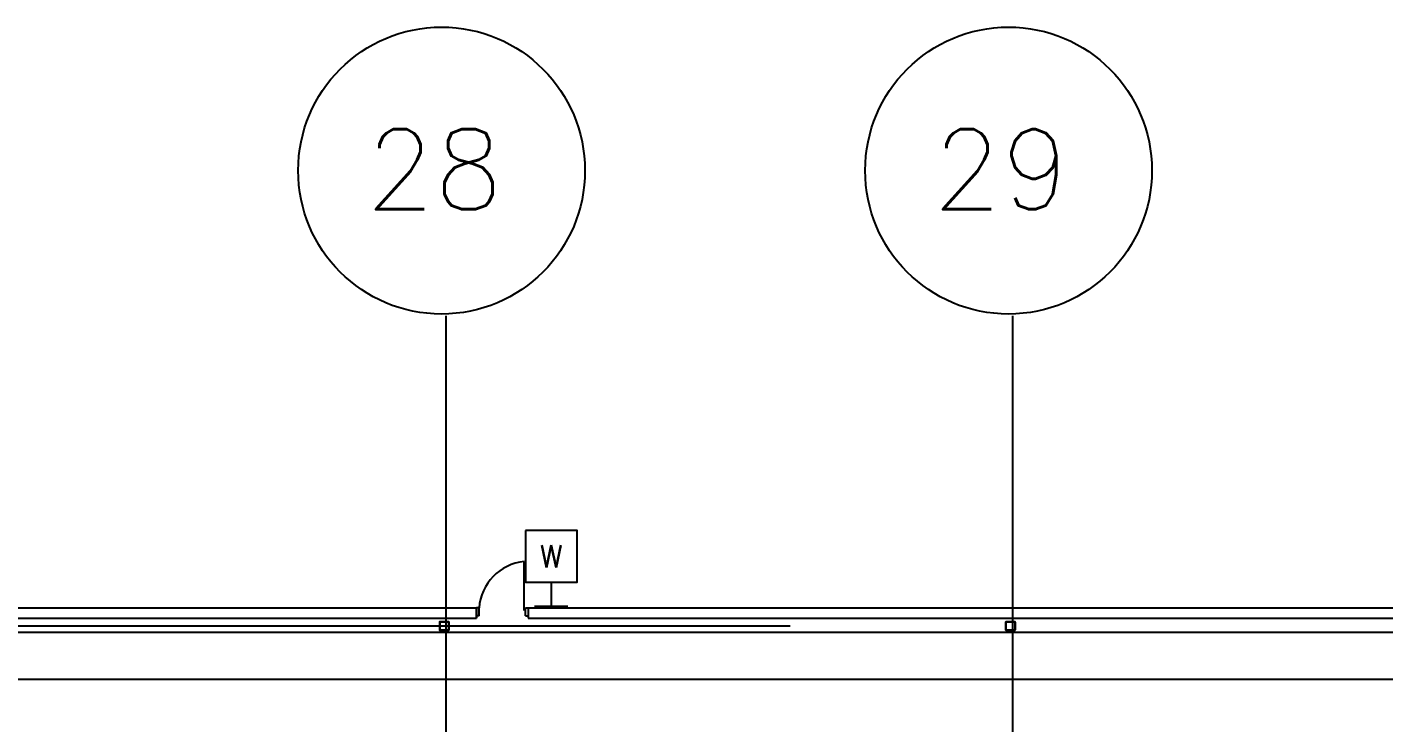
# Model space of a CAD drawing. Header units: millimetres. Extents: x 626570 to 643256, y 6233 to 11343.
# Drawn here: x 638442 to 639477, y 10813 to 11343 of the extents above; entities that cross this region are included whole.
import ezdxf
from ezdxf.enums import TextEntityAlignment as Align

# ---------------------------------------------------------------- set-up
doc = ezdxf.new("R2010")
doc.units = ezdxf.units.MM
doc.header["$LTSCALE"] = 4000
doc.header["$MEASUREMENT"] = 0
doc.linetypes.add('DASHDOT', pattern=[1, 0.5, -0.25, 0, -0.25])
doc.layers.get('0').update_dxf_attribs({"linetype": 'CONTINUOUS'})
for name, color, linetype in [('2012-201_DOOR', 4, 'CONTINUOUS'), ('2012-201_WALL-FLEXWALL', 7, 'CONTINUOUS'), ('DEPAL3', 4, 'CONTINUOUS'), ('DOOR-THRESHOLD-42', 4, 'CONTINUOUS'), ('LTG', 6, 'CONTINUOUS'), ('MASTERFOUNDATION_1', 4, 'DASHDOT'), ('MASTERFOUNDATION_2', 7, 'CONTINUOUS'), ('MASTERFOUNDATION_25', 7, 'CONTINUOUS')]:
    doc.layers.add(name, color=color, linetype=linetype)
doc.styles.add('ROMANS', font='ROMANS')
doc.styles.get("Standard").update_dxf_attribs({"font": 'simplex.shx'})

# ---------------------------------------------------------------- blocks, each defined once
blk = doc.blocks.new('WUP')
for p, q in [((0, 465), (0, 0)), ((-322, 0), (322, 0))]:
    blk.add_line(p, q)
blk.add_lwpolyline([(-500, 1465), (-500, 465), (500, 465), (500, 1465)], close=True)
blk.add_text('W', height=430).set_placement((0, 965), align=Align.MIDDLE)

msp = doc.modelspace()

# ---------------------------------------------------------------- linework, layer by layer
at = {"layer": '2012-201_DOOR', "linetype": 'Continuous'}
for p, q in [((638820.9, 10898.4), (638820.9, 10935.8)), ((638786.5, 10900.4), (638784.5, 10900.4)), ((638786.5, 10894.5), (638786.5, 10900.4)), ((638821.9, 10894.5), (638821.9, 10900.4)), ((638821.9, 10900.4), (638823.9, 10900.4)), ((638786.5, 10894.5), (638784.5, 10894.5)), ((638821.9, 10894.5), (638823.9, 10894.5))]:
    msp.add_line(p, q, dxfattribs=at)
at = {"layer": '2012-201_WALL-FLEXWALL', "linetype": 'Continuous'}
for p, q in [((636460.7, 10900.4), (638784.5, 10900.4)), ((638784.5, 10900.4), (638784.5, 10892.5)), ((638784.5, 10892.5), (638784.5, 10900.4)), ((638823.9, 10900.4), (641146.7, 10900.4)), ((638823.9, 10900.4), (638823.9, 10892.5)), ((636460.7, 10892.5), (638784.5, 10892.5)), ((638823.9, 10892.5), (641146.7, 10892.5))]:
    msp.add_line(p, q, dxfattribs=at)
at = {"layer": 'DEPAL3', "ltscale": 0.25}
for p, q in [((637560.4, 10882), (639717.6, 10882)), ((639717.6, 10845.8), (637560.4, 10845.8))]:
    msp.add_line(p, q, dxfattribs=at)
at = {"layer": 'DOOR-THRESHOLD-42', "linetype": 'Continuous'}
msp.add_arc((638824.8, 10897.6), 38.4, 95.795, 175.819, dxfattribs=at)
at = {"layer": 'MASTERFOUNDATION_1', "linetype": 'DASHDOT'}
for p, q in [((638761.3, 6627.5), (638761.3, 11123.2)), ((639193.9, 6627.5), (639193.9, 11123.2)), ((643023.9, 10886.6), (626796.6, 10886.6))]:
    msp.add_line(p, q, dxfattribs=at)
at = {"layer": 'MASTERFOUNDATION_2', "linetype": 'Continuous'}
for centre in [(638757.9, 11233.9), (639190.5, 11233.9)]:
    msp.add_circle(centre, 109.4, dxfattribs=at)
at = {"layer": 'MASTERFOUNDATION_25', "linetype": 'Continuous', "flags": 128}
for points in [[(638757.1, 10890.1), (638762.8, 10890.1), (638762.9, 10890.1), (638762.9, 10890.1), (638762.9, 10890.1), (638762.9, 10890.1), (638763, 10890.1), (638763, 10890.1), (638763, 10890.1), (638763, 10890.1), (638763, 10890.1), (638763.1, 10890.1), (638763.1, 10890.1), (638763.1, 10890.1), (638763.1, 10890), (638763.1, 10890), (638763.2, 10890), (638763.2, 10890), (638763.2, 10890), (638763.2, 10890), (638763.2, 10890), (638763.2, 10890), (638763.3, 10889.9), (638763.3, 10889.9), (638763.3, 10889.9), (638763.3, 10889.9), (638763.3, 10889.9), (638763.3, 10889.9), (638763.3, 10889.9), (638763.4, 10889.8), (638763.4, 10889.8), (638763.4, 10889.8), (638763.4, 10889.8), (638763.4, 10889.8), (638763.4, 10889.7), (638763.4, 10889.7), (638763.4, 10889.7), (638763.4, 10889.7), (638763.4, 10889.7), (638763.4, 10889.6), (638763.5, 10889.6), (638763.5, 10889.6), (638763.5, 10889.6), (638763.5, 10889.6), (638763.5, 10889.5), (638763.5, 10889.5), (638763.5, 10889.5), (638763.5, 10883.7), (638763.5, 10883.7), (638763.5, 10883.7), (638763.5, 10883.7), (638763.5, 10883.6), (638763.5, 10883.6), (638763.5, 10883.6), (638763.4, 10883.6), (638763.4, 10883.6), (638763.4, 10883.5), (638763.4, 10883.5), (638763.4, 10883.5), (638763.4, 10883.5), (638763.4, 10883.5), (638763.4, 10883.4), (638763.4, 10883.4), (638763.4, 10883.4), (638763.4, 10883.4), (638763.3, 10883.4), (638763.3, 10883.3), (638763.3, 10883.3), (638763.3, 10883.3), (638763.3, 10883.3), (638763.3, 10883.3), (638763.3, 10883.3), (638763.2, 10883.3), (638763.2, 10883.2), (638763.2, 10883.2), (638763.2, 10883.2), (638763.2, 10883.2), (638763.2, 10883.2), (638763.1, 10883.2), (638763.1, 10883.2), (638763.1, 10883.2), (638763.1, 10883.2), (638763.1, 10883.1), (638763, 10883.1), (638763, 10883.1), (638763, 10883.1), (638763, 10883.1), (638763, 10883.1), (638762.9, 10883.1), (638762.9, 10883.1), (638762.9, 10883.1), (638762.9, 10883.1), (638762.8, 10883.1), (638757.1, 10883.1), (638757.1, 10883.1), (638757, 10883.1), (638757, 10883.1), (638757, 10883.1), (638757, 10883.1), (638757, 10883.1), (638756.9, 10883.1), (638756.9, 10883.1), (638756.9, 10883.1), (638756.9, 10883.1), (638756.9, 10883.2), (638756.8, 10883.2), (638756.8, 10883.2), (638756.8, 10883.2), (638756.8, 10883.2), (638756.8, 10883.2), (638756.7, 10883.2), (638756.7, 10883.2), (638756.7, 10883.2), (638756.7, 10883.3), (638756.7, 10883.3), (638756.7, 10883.3), (638756.6, 10883.3), (638756.6, 10883.3), (638756.6, 10883.3), (638756.6, 10883.3), (638756.6, 10883.4), (638756.6, 10883.4), (638756.6, 10883.4), (638756.5, 10883.4), (638756.5, 10883.4), (638756.5, 10883.5), (638756.5, 10883.5), (638756.5, 10883.5), (638756.5, 10883.5), (638756.5, 10883.5), (638756.5, 10883.6), (638756.5, 10883.6), (638756.5, 10883.6), (638756.5, 10883.6), (638756.5, 10883.6), (638756.5, 10883.7), (638756.5, 10883.7), (638756.5, 10883.7), (638756.5, 10883.7), (638756.5, 10889.5), (638756.5, 10889.5), (638756.5, 10889.5), (638756.5, 10889.6), (638756.5, 10889.6), (638756.5, 10889.6), (638756.5, 10889.6), (638756.5, 10889.6), (638756.5, 10889.7), (638756.5, 10889.7), (638756.5, 10889.7), (638756.5, 10889.7), (638756.5, 10889.7), (638756.5, 10889.8), (638756.5, 10889.8), (638756.5, 10889.8), (638756.6, 10889.8), (638756.6, 10889.8), (638756.6, 10889.9), (638756.6, 10889.9), (638756.6, 10889.9), (638756.6, 10889.9), (638756.6, 10889.9), (638756.7, 10889.9), (638756.7, 10889.9), (638756.7, 10890), (638756.7, 10890), (638756.7, 10890), (638756.7, 10890), (638756.8, 10890), (638756.8, 10890), (638756.8, 10890), (638756.8, 10890), (638756.8, 10890.1), (638756.9, 10890.1), (638756.9, 10890.1), (638756.9, 10890.1), (638756.9, 10890.1), (638756.9, 10890.1), (638757, 10890.1), (638757, 10890.1), (638757, 10890.1), (638757, 10890.1), (638757, 10890.1), (638757.1, 10890.1), (638757.1, 10890.1)], [(639189.1, 10890.1), (639194.9, 10890.1), (639194.9, 10890.1), (639194.9, 10890.1), (639194.9, 10890.1), (639194.9, 10890.1), (639195, 10890.1), (639195, 10890.1), (639195, 10890.1), (639195, 10890.1), (639195, 10890.1), (639195.1, 10890.1), (639195.1, 10890.1), (639195.1, 10890.1), (639195.1, 10890), (639195.1, 10890), (639195.2, 10890), (639195.2, 10890), (639195.2, 10890), (639195.2, 10890), (639195.2, 10890), (639195.3, 10890), (639195.3, 10889.9), (639195.3, 10889.9), (639195.3, 10889.9), (639195.3, 10889.9), (639195.3, 10889.9), (639195.3, 10889.9), (639195.4, 10889.9), (639195.4, 10889.8), (639195.4, 10889.8), (639195.4, 10889.8), (639195.4, 10889.8), (639195.4, 10889.8), (639195.4, 10889.7), (639195.4, 10889.7), (639195.4, 10889.7), (639195.4, 10889.7), (639195.4, 10889.7), (639195.5, 10889.6), (639195.5, 10889.6), (639195.5, 10889.6), (639195.5, 10889.6), (639195.5, 10889.6), (639195.5, 10889.5), (639195.5, 10889.5), (639195.5, 10889.5), (639195.5, 10883.7), (639195.5, 10883.7), (639195.5, 10883.7), (639195.5, 10883.7), (639195.5, 10883.6), (639195.5, 10883.6), (639195.5, 10883.6), (639195.5, 10883.6), (639195.4, 10883.6), (639195.4, 10883.5), (639195.4, 10883.5), (639195.4, 10883.5), (639195.4, 10883.5), (639195.4, 10883.5), (639195.4, 10883.4), (639195.4, 10883.4), (639195.4, 10883.4), (639195.4, 10883.4), (639195.4, 10883.4), (639195.3, 10883.3), (639195.3, 10883.3), (639195.3, 10883.3), (639195.3, 10883.3), (639195.3, 10883.3), (639195.3, 10883.3), (639195.3, 10883.3), (639195.2, 10883.2), (639195.2, 10883.2), (639195.2, 10883.2), (639195.2, 10883.2), (639195.2, 10883.2), (639195.1, 10883.2), (639195.1, 10883.2), (639195.1, 10883.2), (639195.1, 10883.2), (639195.1, 10883.1), (639195, 10883.1), (639195, 10883.1), (639195, 10883.1), (639195, 10883.1), (639195, 10883.1), (639194.9, 10883.1), (639194.9, 10883.1), (639194.9, 10883.1), (639194.9, 10883.1), (639194.9, 10883.1), (639189.1, 10883.1), (639189.1, 10883.1), (639189.1, 10883.1), (639189, 10883.1), (639189, 10883.1), (639189, 10883.1), (639189, 10883.1), (639188.9, 10883.1), (639188.9, 10883.1), (639188.9, 10883.1), (639188.9, 10883.1), (639188.9, 10883.2), (639188.8, 10883.2), (639188.8, 10883.2), (639188.8, 10883.2), (639188.8, 10883.2), (639188.8, 10883.2), (639188.7, 10883.2), (639188.7, 10883.2), (639188.7, 10883.2), (639188.7, 10883.3), (639188.7, 10883.3), (639188.7, 10883.3), (639188.6, 10883.3), (639188.6, 10883.3), (639188.6, 10883.3), (639188.6, 10883.3), (639188.6, 10883.4), (639188.6, 10883.4), (639188.6, 10883.4), (639188.6, 10883.4), (639188.5, 10883.4), (639188.5, 10883.5), (639188.5, 10883.5), (639188.5, 10883.5), (639188.5, 10883.5), (639188.5, 10883.5), (639188.5, 10883.6), (639188.5, 10883.6), (639188.5, 10883.6), (639188.5, 10883.6), (639188.5, 10883.6), (639188.5, 10883.7), (639188.5, 10883.7), (639188.5, 10883.7), (639188.5, 10883.7), (639188.5, 10889.5), (639188.5, 10889.5), (639188.5, 10889.5), (639188.5, 10889.6), (639188.5, 10889.6), (639188.5, 10889.6), (639188.5, 10889.6), (639188.5, 10889.6), (639188.5, 10889.7), (639188.5, 10889.7), (639188.5, 10889.7), (639188.5, 10889.7), (639188.5, 10889.7), (639188.5, 10889.8), (639188.5, 10889.8), (639188.6, 10889.8), (639188.6, 10889.8), (639188.6, 10889.8), (639188.6, 10889.9), (639188.6, 10889.9), (639188.6, 10889.9), (639188.6, 10889.9), (639188.6, 10889.9), (639188.7, 10889.9), (639188.7, 10889.9), (639188.7, 10890), (639188.7, 10890), (639188.7, 10890), (639188.7, 10890), (639188.8, 10890), (639188.8, 10890), (639188.8, 10890), (639188.8, 10890), (639188.8, 10890.1), (639188.9, 10890.1), (639188.9, 10890.1), (639188.9, 10890.1), (639188.9, 10890.1), (639188.9, 10890.1), (639189, 10890.1), (639189, 10890.1), (639189, 10890.1), (639189, 10890.1), (639189.1, 10890.1), (639189.1, 10890.1), (639189.1, 10890.1)], [(638757.1, 10889.8), (638762.8, 10889.8), (638762.9, 10889.8), (638762.9, 10889.8), (638762.9, 10889.8), (638762.9, 10889.8), (638762.9, 10889.8), (638762.9, 10889.8), (638762.9, 10889.8), (638762.9, 10889.8), (638762.9, 10889.8), (638762.9, 10889.8), (638763, 10889.8), (638763, 10889.8), (638763, 10889.8), (638763, 10889.8), (638763, 10889.8), (638763, 10889.7), (638763, 10889.7), (638763, 10889.7), (638763, 10889.7), (638763, 10889.7), (638763.1, 10889.7), (638763.1, 10889.7), (638763.1, 10889.7), (638763.1, 10889.7), (638763.1, 10889.7), (638763.1, 10889.7), (638763.1, 10889.7), (638763.1, 10889.7), (638763.1, 10889.7), (638763.1, 10889.6), (638763.1, 10889.6), (638763.1, 10889.6), (638763.1, 10889.6), (638763.1, 10889.6), (638763.1, 10889.6), (638763.1, 10889.6), (638763.1, 10889.6), (638763.1, 10889.6), (638763.1, 10889.6), (638763.1, 10889.5), (638763.1, 10889.5), (638763.2, 10889.5), (638763.2, 10889.5), (638763.2, 10889.5), (638763.2, 10889.5), (638763.2, 10883.7), (638763.2, 10883.7), (638763.2, 10883.7), (638763.2, 10883.7), (638763.1, 10883.7), (638763.1, 10883.7), (638763.1, 10883.7), (638763.1, 10883.7), (638763.1, 10883.6), (638763.1, 10883.6), (638763.1, 10883.6), (638763.1, 10883.6), (638763.1, 10883.6), (638763.1, 10883.6), (638763.1, 10883.6), (638763.1, 10883.6), (638763.1, 10883.6), (638763.1, 10883.6), (638763.1, 10883.5), (638763.1, 10883.5), (638763.1, 10883.5), (638763.1, 10883.5), (638763.1, 10883.5), (638763.1, 10883.5), (638763.1, 10883.5), (638763, 10883.5), (638763, 10883.5), (638763, 10883.5), (638763, 10883.5), (638763, 10883.5), (638763, 10883.5), (638763, 10883.5), (638763, 10883.5), (638763, 10883.4), (638763, 10883.4), (638762.9, 10883.4), (638762.9, 10883.4), (638762.9, 10883.4), (638762.9, 10883.4), (638762.9, 10883.4), (638762.9, 10883.4), (638762.9, 10883.4), (638762.9, 10883.4), (638762.9, 10883.4), (638762.9, 10883.4), (638762.8, 10883.4), (638757.1, 10883.4), (638757.1, 10883.4), (638757.1, 10883.4), (638757.1, 10883.4), (638757, 10883.4), (638757, 10883.4), (638757, 10883.4), (638757, 10883.4), (638757, 10883.4), (638757, 10883.4), (638757, 10883.4), (638757, 10883.4), (638757, 10883.4), (638757, 10883.5), (638756.9, 10883.5), (638756.9, 10883.5), (638756.9, 10883.5), (638756.9, 10883.5), (638756.9, 10883.5), (638756.9, 10883.5), (638756.9, 10883.5), (638756.9, 10883.5), (638756.9, 10883.5), (638756.9, 10883.5), (638756.9, 10883.5), (638756.9, 10883.5), (638756.8, 10883.5), (638756.8, 10883.5), (638756.8, 10883.6), (638756.8, 10883.6), (638756.8, 10883.6), (638756.8, 10883.6), (638756.8, 10883.6), (638756.8, 10883.6), (638756.8, 10883.6), (638756.8, 10883.6), (638756.8, 10883.6), (638756.8, 10883.6), (638756.8, 10883.7), (638756.8, 10883.7), (638756.8, 10883.7), (638756.8, 10883.7), (638756.8, 10883.7), (638756.8, 10883.7), (638756.8, 10883.7), (638756.8, 10883.7), (638756.8, 10889.5), (638756.8, 10889.5), (638756.8, 10889.5), (638756.8, 10889.5), (638756.8, 10889.5), (638756.8, 10889.5), (638756.8, 10889.6), (638756.8, 10889.6), (638756.8, 10889.6), (638756.8, 10889.6), (638756.8, 10889.6), (638756.8, 10889.6), (638756.8, 10889.6), (638756.8, 10889.6), (638756.8, 10889.6), (638756.8, 10889.6), (638756.8, 10889.7), (638756.8, 10889.7), (638756.8, 10889.7), (638756.8, 10889.7), (638756.9, 10889.7), (638756.9, 10889.7), (638756.9, 10889.7), (638756.9, 10889.7), (638756.9, 10889.7), (638756.9, 10889.7), (638756.9, 10889.7), (638756.9, 10889.7), (638756.9, 10889.7), (638756.9, 10889.7), (638756.9, 10889.8), (638756.9, 10889.8), (638757, 10889.8), (638757, 10889.8), (638757, 10889.8), (638757, 10889.8), (638757, 10889.8), (638757, 10889.8), (638757, 10889.8), (638757, 10889.8), (638757, 10889.8), (638757, 10889.8), (638757.1, 10889.8), (638757.1, 10889.8), (638757.1, 10889.8), (638757.1, 10889.8)], [(639189.1, 10889.8), (639194.9, 10889.8), (639194.9, 10889.8), (639194.9, 10889.8), (639194.9, 10889.8), (639194.9, 10889.8), (639194.9, 10889.8), (639194.9, 10889.8), (639194.9, 10889.8), (639194.9, 10889.8), (639194.9, 10889.8), (639195, 10889.8), (639195, 10889.8), (639195, 10889.8), (639195, 10889.8), (639195, 10889.8), (639195, 10889.8), (639195, 10889.7), (639195, 10889.7), (639195, 10889.7), (639195, 10889.7), (639195, 10889.7), (639195.1, 10889.7), (639195.1, 10889.7), (639195.1, 10889.7), (639195.1, 10889.7), (639195.1, 10889.7), (639195.1, 10889.7), (639195.1, 10889.7), (639195.1, 10889.7), (639195.1, 10889.7), (639195.1, 10889.6), (639195.1, 10889.6), (639195.1, 10889.6), (639195.1, 10889.6), (639195.1, 10889.6), (639195.1, 10889.6), (639195.1, 10889.6), (639195.1, 10889.6), (639195.2, 10889.6), (639195.2, 10889.6), (639195.2, 10889.5), (639195.2, 10889.5), (639195.2, 10889.5), (639195.2, 10889.5), (639195.2, 10889.5), (639195.2, 10889.5), (639195.2, 10883.7), (639195.2, 10883.7), (639195.2, 10883.7), (639195.2, 10883.7), (639195.2, 10883.7), (639195.2, 10883.7), (639195.2, 10883.7), (639195.2, 10883.7), (639195.1, 10883.6), (639195.1, 10883.6), (639195.1, 10883.6), (639195.1, 10883.6), (639195.1, 10883.6), (639195.1, 10883.6), (639195.1, 10883.6), (639195.1, 10883.6), (639195.1, 10883.6), (639195.1, 10883.6), (639195.1, 10883.5), (639195.1, 10883.5), (639195.1, 10883.5), (639195.1, 10883.5), (639195.1, 10883.5), (639195.1, 10883.5), (639195.1, 10883.5), (639195, 10883.5), (639195, 10883.5), (639195, 10883.5), (639195, 10883.5), (639195, 10883.5), (639195, 10883.5), (639195, 10883.5), (639195, 10883.5), (639195, 10883.4), (639195, 10883.4), (639195, 10883.4), (639194.9, 10883.4), (639194.9, 10883.4), (639194.9, 10883.4), (639194.9, 10883.4), (639194.9, 10883.4), (639194.9, 10883.4), (639194.9, 10883.4), (639194.9, 10883.4), (639194.9, 10883.4), (639194.9, 10883.4), (639189.1, 10883.4), (639189.1, 10883.4), (639189.1, 10883.4), (639189.1, 10883.4), (639189.1, 10883.4), (639189, 10883.4), (639189, 10883.4), (639189, 10883.4), (639189, 10883.4), (639189, 10883.4), (639189, 10883.4), (639189, 10883.4), (639189, 10883.4), (639189, 10883.5), (639188.9, 10883.5), (639188.9, 10883.5), (639188.9, 10883.5), (639188.9, 10883.5), (639188.9, 10883.5), (639188.9, 10883.5), (639188.9, 10883.5), (639188.9, 10883.5), (639188.9, 10883.5), (639188.9, 10883.5), (639188.9, 10883.5), (639188.9, 10883.5), (639188.9, 10883.5), (639188.8, 10883.5), (639188.8, 10883.6), (639188.8, 10883.6), (639188.8, 10883.6), (639188.8, 10883.6), (639188.8, 10883.6), (639188.8, 10883.6), (639188.8, 10883.6), (639188.8, 10883.6), (639188.8, 10883.6), (639188.8, 10883.6), (639188.8, 10883.7), (639188.8, 10883.7), (639188.8, 10883.7), (639188.8, 10883.7), (639188.8, 10883.7), (639188.8, 10883.7), (639188.8, 10883.7), (639188.8, 10883.7), (639188.8, 10889.5), (639188.8, 10889.5), (639188.8, 10889.5), (639188.8, 10889.5), (639188.8, 10889.5), (639188.8, 10889.5), (639188.8, 10889.6), (639188.8, 10889.6), (639188.8, 10889.6), (639188.8, 10889.6), (639188.8, 10889.6), (639188.8, 10889.6), (639188.8, 10889.6), (639188.8, 10889.6), (639188.8, 10889.6), (639188.8, 10889.6), (639188.8, 10889.7), (639188.8, 10889.7), (639188.8, 10889.7), (639188.9, 10889.7), (639188.9, 10889.7), (639188.9, 10889.7), (639188.9, 10889.7), (639188.9, 10889.7), (639188.9, 10889.7), (639188.9, 10889.7), (639188.9, 10889.7), (639188.9, 10889.7), (639188.9, 10889.7), (639188.9, 10889.7), (639188.9, 10889.8), (639188.9, 10889.8), (639189, 10889.8), (639189, 10889.8), (639189, 10889.8), (639189, 10889.8), (639189, 10889.8), (639189, 10889.8), (639189, 10889.8), (639189, 10889.8), (639189, 10889.8), (639189.1, 10889.8), (639189.1, 10889.8), (639189.1, 10889.8), (639189.1, 10889.8), (639189.1, 10889.8)]]:
    msp.add_lwpolyline(points, close=True, dxfattribs=at)

# ---------------------------------------------------------------- block references
at = {"layer": 'LTG', "xscale": 0.03937008, "yscale": 0.03937008, "zscale": 0.03937008}
msp.add_blockref('WUP', (638841.6, 10901.7), dxfattribs=at)

# ---------------------------------------------------------------- texts
at = {"layer": 'MASTERFOUNDATION_2', "linetype": 'Continuous', "style": 'ROMANS'}
for s, p in [('28', (638752.4, 11234.9)), ('29', (639185, 11234.9))]:
    msp.add_text(s, height=61.02, dxfattribs=at).set_placement(p, align=Align.MIDDLE_CENTER)

doc.saveas('drawing.dxf')
